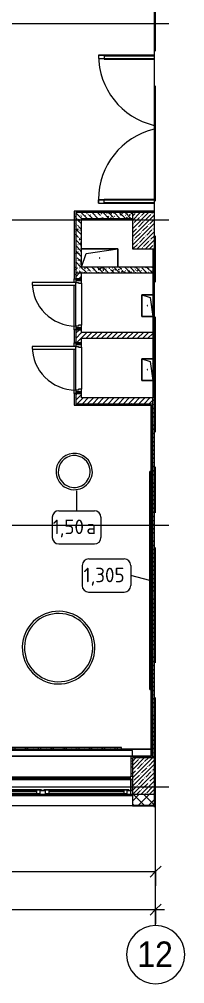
# Model space of a CAD drawing. Header units: millimetres. Extents: x -2766 to 205613, y -8553 to 29000.
# Drawn here: x 36433 to 38710, y -2706 to 10558 of the extents above; entities that cross this region are included whole.
import ezdxf

# ---------------------------------------------------------------- set-up
doc = ezdxf.new("R2010")
doc.units = ezdxf.units.MM
doc.linetypes.add('Осевая', pattern=[3175, 635, -476.25, 1587.5, -476.25])
for name, color, linetype, lineweight in [('A-ANNO-DIMS', 7, 'Continuous', 9), ('A-ANNO-DIMS-100', 7, 'Continuous', 9), ('A-DETL-GENF', 7, 'Continuous', 9), ('A-DOOR', 7, 'Continuous', 9), ('A-DOOR-FRAM-2', 7, 'Continuous', 9), ('A-GENM', 7, 'Continuous', 9), ('A-GLAZ', 7, 'Continuous', 9), ('A-GLAZ-1', 7, 'Continuous', 13), ('A-WALL', 7, 'Continuous', 9), ('I-FURN', 7, 'Continuous', 9), ('I-FURN-IDEN', 7, 'Continuous', 9), ('I-WALL', 7, 'Continuous', 9), ('S-COLS', 7, 'Continuous', 9), ('Знаки', 7, 'Continuous', 9), ('Оси', 7, 'Continuous', 9), ('Оси-1', 7, 'Continuous', 20), ('Оси-2', 7, 'Осевая', 9)]:
    doc.layers.add(name, color=color, linetype=linetype, lineweight=lineweight)
for name, color, linetype, lineweight, true_color in [('A-DOOR-1', 7, 'Continuous', 9, 0xc0c0c0), ('A-DOOR-FRAM-1', 7, 'Continuous', 9, 0xc0c0c0), ('A-WALL-1', 9, 'Continuous', 9, 0x808080), ('A-WALL-FNSH-1', 9, 'Continuous', 9, 0x808080), ('I-FURN-1', 9, 'Continuous', 9, 0x808080)]:
    doc.layers.add(name, color=color, linetype=linetype, lineweight=lineweight, true_color=true_color)
doc.styles.add('Arial', font='arial.ttf', dxfattribs={"width": 0.9, "height": 350})
doc.styles.add('GOST Common', font='GOST_Common.ttf', dxfattribs={"height": 200})
doc.styles.add('ISOCPEUR', font='isocpeur.ttf', dxfattribs={"width": 0.9, "height": 250})
doc.dimstyles.new('ISO-2_5_0_9К_БОЛЬШОЙ', dxfattribs={"dimscale": 304.8, "dimtxt": 248.995294, "dimasz": 0.492126, "dimexe": 0.393701, "dimexo": 0.984252, "dimgap": 0, "dimtad": 1, "dimdec": 0, "dimrnd": 10, "dimzin": 0, "dimdsep": 46, "dimtxsty": 'ISOCPEUR', "dimblk1": 'OBLIQUE', "dimblk2": 'OBLIQUE', "dimsah": 1, "dimcen": 0.09, "dimdle": 0.393701, "dimazin": 0, "dimtfac": 1, "dimtdec": 4, "dimtix": 1, "dimtmove": 0, "dimatfit": 3, "dimfxl": 1, "dimtvp": 1, "dimtolj": 1, "dimtzin": 0, "dimarcsym": 2})
pattern_1 = [(135, (0, 0), (-75.43415, -75.43415), [106.68, -17.78, 3.556, -17.78]), (135, (0, 75.39), (-75.43415, -75.43415), []), (50, (0, 0), (127.52922, -11.15758), [13.335, -146.685]), (355, (0, 0), (-24.66966, 133.74002), [10.668, -117.348]), (100.451, (10.63, -0.93), (102.85973, 122.58178), [11.333, -124.663]), (46.184, (0, 35.56), (189.75516, -29.43036), [20.002, -220.027]), (96.636, (15.81, 33.1), (166.1822, 173.1996), [17, -186.995]), (351.184, (0, 35.56), (166.1839, 173.1976), [16.002, -176.022]), (21, (17.78, 26.67), (106.13027, -71.58603), [13.335, -146.685]), (326, (17.78, 26.67), (43.26188, 128.93175), [10.668, -117.348]), (71.451, (26.62, 20.7), (149.39198, 57.34505), [11.333, -124.663]), (37.5, (0, 0), (2.16223, 59.18836), [3.353, -112.573, 3.353, -115.773, -117.792]), (37.5, (0, 0), (2.16223, 59.18836), [-235.052, 3.353, -114.44]), (7.5, (0, 0), (46.77386, 70.12615), [3.353, -64.567, 3.353, -109.906, -44.894]), (7.5, (0, 0), (46.77386, 70.12615), [-181.178, 3.353, -41.542]), (327.5, (-39.65, 0), (94.91367, -4.010093), [3.353, -41.097, 3.353, -135.331, -184.023]), (327.5, (-39.65, 0), (94.91367, -4.010093), [-183.134, 3.353, -180.67]), (317.5, (-57.43, 0), (103.69057, 17.79882), [3.353, -54.432, 3.353, -88.748, -130.683]), (317.5, (-57.43, 0), (103.69057, 17.79882), [-149.885, 3.353, -127.33])]
pattern_2 = [(45, (0, 0), (-35.35534, 35.35534), [])]
pattern_3 = [(0, (0, 0), (121.92, 30.48), [10.058, -81.382, 10.058, -81.382, -487.68]), (0, (0, 0), (121.92, 30.48), [-182.88, 10.058, -172.822, 10.058, -81.382, -213.36]), (0, (0, 0), (121.92, 30.48), [-457.2, 10.058, -50.902, 10.058, -142.342]), (120, (45.72, 15.24), (-87.356454, 90.345817), [10.058, -81.382, 10.058, -81.382, -487.68]), (120, (45.72, 15.24), (-87.356454, 90.345817), [-182.88, 10.058, -172.822, 10.058, -81.382, -213.36]), (120, (45.72, 15.24), (-87.356454, 90.345817), [-457.2, 10.058, -50.902, 10.058, -142.342]), (240, (60.96, 76.2), (-34.563546, -120.825817), [10.058, -81.382, 10.058, -81.382, -487.68]), (240, (60.96, 76.2), (-34.563546, -120.825817), [-182.88, 10.058, -172.822, 10.058, -81.382, -213.36]), (240, (60.96, 76.2), (-34.563546, -120.825817), [-457.2, 10.058, -50.902, 10.058, -142.342])]

# ---------------------------------------------------------------- blocks, each defined once
blk = doc.blocks.new('120_Окно_СКБ_2Ст - 120_Окно_СКБ_2Ст 2100х2400 _мал створка справа_-V21-План расстановки мебели и оборудования 2 этажа в осях 1-12')
at = {"layer": 'A-GLAZ'}
for p, q in [((1050, -57), (-1050, -57)), ((-1050, -127), (-1000, -127)), ((-930, -107), (100, -107)), ((100, -117), (-930, -117)), ((170, -127), (200, -127)), ((270, -107), (930, -107)), ((930, -117), (270, -117)), ((1000, -127), (1030, -127))]:
    blk.add_line(p, q, dxfattribs=at)
at = {"layer": 'A-GLAZ-1'}
for p, q in [((-1050, -127), (-1050, -57)), ((-1050, -57), (-980, -57)), ((-980, -127), (-1050, -127)), ((-980, -127), (-1000, -127)), ((-1000, -127), (-1000, -137)), ((-980, -57), (-980, -127)), ((150, -87), (-980, -87)), ((-980, -87), (-980, -127)), ((-930, -137), (-930, -87)), ((100, -137), (100, -87)), ((150, -127), (150, -57)), ((150, -57), (220, -57)), ((150, -127), (150, -87)), ((220, -127), (150, -127)), ((170, -127), (150, -127)), ((170, -137), (170, -127)), ((220, -127), (200, -127)), ((200, -127), (200, -137)), ((220, -57), (220, -127)), ((980, -87), (220, -87)), ((220, -87), (220, -127)), ((270, -137), (270, -87)), ((930, -137), (930, -87)), ((980, -127), (980, -57)), ((980, -57), (1050, -57)), ((980, -127), (980, -87)), ((1050, -127), (980, -127)), ((1000, -127), (980, -127)), ((1000, -137), (1000, -127)), ((1050, -57), (1050, -127)), ((-1000, -137), (170, -137)), ((170, -137), (-1000, -137)), ((200, -137), (1000, -137)), ((1000, -137), (200, -137))]:
    blk.add_line(p, q, dxfattribs=at)
blk = doc.blocks.new('BSC_Колонна _Прямоугольная - 500х500-V38-План расстановки мебели и оборудования 2 этажа в осях 1-12')
at = {"layer": 'S-COLS'}
h = blk.add_hatch(dxfattribs=at)
h.set_pattern_fill('FP_44', color=256, style=0, pattern_type=2)
h.set_pattern_definition([(45, (-38240, -150), (-57.02463, 57.02463), []), (45, (-38182.975, -150), (-57.02463, 57.02463), [100.806, -20.161, 3.353, -16.808])])
h.paths.add_polyline_path([(-250, -250), (48, -250), (48, 250), (-250, 250), (-250, 42)])
for p, q in [((48, 250), (-250, 250)), ((-250, 250), (-250, -250)), ((-250, -250), (48, -250))]:
    blk.add_line(p, q, dxfattribs=at)
blk = doc.blocks.new('BSC_Колонна _Прямоугольная - 500х500-V39-План расстановки мебели и оборудования 2 этажа в осях 1-12')
at = {"layer": 'S-COLS'}
h = blk.add_hatch(dxfattribs=at)
h.set_pattern_fill('FP_45', color=256, style=0, pattern_type=2)
h.set_pattern_definition([(45, (-38240, -7650), (-57.02463, 57.02463), []), (45, (-38182.975, -7650), (-57.02463, 57.02463), [100.806, -20.161, 3.353, -16.808])])
h.paths.add_polyline_path([(-250, -250), (48, -250), (48, 250), (-250, 250), (-250, -133)])
for p, q in [((48, 250), (-250, 250)), ((-250, 250), (-250, -250)), ((-250, -250), (48, -250))]:
    blk.add_line(p, q, dxfattribs=at)
blk = doc.blocks.new('110_Дверь_СКБ_1Ст - д-18 700x2100h_Технический шкаф ЭОМ и СС-21511926-План расстановки мебели и оборудования 2 этажа в осях 1-12')
at = {"layer": 'A-DOOR'}
h = blk.add_hatch(dxfattribs=at)
h.set_pattern_fill('FP_53', color=256, style=0, pattern_type=2)
h.set_pattern_definition([(135, (1951.41, 104.685), (-14.14214, -14.14214), []), (225, (1951.41, 104.685), (14.14214, -14.14214), [])])
h.paths.add_polyline_path([(337.5, -40), (362.5, -40), (362.5, 40), (337.5, 40)])
at = {"layer": 'A-DOOR-FRAM-2'}
h = blk.add_hatch(dxfattribs=at)
h.set_pattern_fill('FP_54', color=256, style=0, pattern_type=2)
h.set_pattern_definition([(45, (-171.384, 104.685), (-14.1421, 14.1421), []), (135, (-171.384, 104.685), (-14.1421, -14.1421), [])])
h.paths.add_polyline_path([(-337.5, -40), (-312.5, -40), (-312.5, 40), (-337.5, 40)])
at = {"layer": 'A-DOOR-1'}
for p, q in [((312.5, 640), (272.5, 640)), ((272.5, 640), (272.5, 40)), ((312.5, 40), (312.5, 640)), ((272.5, 40), (312.5, 40))]:
    blk.add_line(p, q, dxfattribs=at)
blk.add_arc((312.5, 40), 600, 90, 180, dxfattribs=at)
at = {"layer": 'A-DOOR-FRAM-1'}
for p, q in [((-312.5, 40), (-337.5, 40)), ((-337.5, 40), (-337.5, -40)), ((-287.5, 40), (-312.5, 40)), ((-312.5, 40), (-312.5, -40)), ((-312.5, -40), (-312.5, 40)), ((-287.5, 0), (-287.5, 40)), ((-287.5, 40), (272.5, 40)), ((312.5, 40), (312.5, 0)), ((337.5, 40), (312.5, 40)), ((337.5, -40), (337.5, 40)), ((362.5, 40), (337.5, 40)), ((337.5, 40), (337.5, -40)), ((362.5, -40), (362.5, 40)), ((-337.5, -40), (-312.5, -40)), ((-312.5, -40), (-277.5, -40)), ((-277.5, 0), (-287.5, 0)), ((-277.5, -40), (-277.5, 0)), ((302.5, -40), (-277.5, -40)), ((312.5, 0), (302.5, 0)), ((302.5, 0), (302.5, -40)), ((302.5, -40), (337.5, -40)), ((337.5, -40), (362.5, -40))]:
    blk.add_line(p, q, dxfattribs=at)
blk = doc.blocks.new('GM_Отверстие прямоугольное _в плите_ - Отверстие-V63-План расстановки мебели и оборудования 2 этажа в осях 1-12')
at = {"layer": 'A-GENM'}
for p, q in [((-250, 125), (250, 125)), ((250, 125), (-250, 125)), ((-250, -125), (-187, 62)), ((-187, 62), (250, 125)), ((250, 125), (250, -125)), ((250, -125), (250, 125))]:
    blk.add_line(p, q, dxfattribs=at)
for start, end in [(360, 180), (180, 360)]:
    blk.add_arc((0, 0), 2.5, start, end, dxfattribs=at)
blk = doc.blocks.new('GM_Отверстие прямоугольное _в плите_ - Отверстие-21620300-План расстановки мебели и оборудования 2 этажа в осях 1-12')
at = {"layer": 'A-GENM'}
for p, q in [((-150, -75), (-150, 75)), ((-150, 75), (-150, -75)), ((-150, -75), (-112.5, 37.5)), ((-112.5, 37.5), (150, 75)), ((150, 75), (150, -75)), ((150, -75), (150, 75)), ((150, -75), (-150, -75)), ((-150, -75), (150, -75))]:
    blk.add_line(p, q, dxfattribs=at)
for start, end in [(360, 180), (180, 360)]:
    blk.add_arc((0, 0), 2.5, start, end, dxfattribs=at)
blk = doc.blocks.new('Зеркало обычное - 1_305-32858948-План расстановки мебели и оборудования 2 этажа в осях 1-12')
at = {"layer": 'I-FURN'}
h = blk.add_hatch(dxfattribs=at)
h.set_pattern_fill('FP_89', color=256, style=0, pattern_type=2)
h.set_pattern_definition([(45, (50, 50), (-200, 0), [141.42, -141.42]), (45, (100, 50), (-200, 0), [70.71, -212.132]), (45, (50, 100), (-200, 0), [70.71, -212.132])])
h.paths.add_polyline_path([(1480, 60), (-1480, 60), (-1480, 40), (1480, 40)])
at = {"layer": 'I-FURN-1'}
for p, q in [((1500, 60), (-1500, 60)), ((-1500, 60), (-1500, 40)), ((-1500, 40), (-1500, 60)), ((-1500, 60), (-1480, 60)), ((-1500, 40), (1500, 40)), ((-1480, 40), (-1500, 40)), ((1480, 60), (-1480, 60)), ((-1480, 60), (-1480, 40)), ((-1480, 40), (-1480, 60)), ((-1480, 60), (1480, 60)), ((-1480, 60), (1480, 60)), ((1480, 60), (-1480, 60)), ((-1480, 60), (1480, 60)), ((-1480, 40), (-1480, 60)), ((-1480, 40), (-1480, 60)), ((-1480, 40), (1480, 40)), ((1480, 40), (-1480, 40)), ((1480, 40), (-1480, 40)), ((-1480, 40), (1480, 40)), ((1480, 40), (-1480, 40)), ((1480, 40), (1480, 60)), ((1480, 60), (1480, 40)), ((1480, 60), (1500, 60)), ((1480, 60), (1480, 40)), ((1480, 40), (1480, 60)), ((1500, 40), (1480, 40)), ((1500, 40), (1500, 60)), ((1500, 60), (1500, 40))]:
    blk.add_line(p, q, dxfattribs=at)
blk = doc.blocks.new('Съемный металлический экран с перфорацией - E1-V145-План расстановки мебели и оборудования 2 этажа в осях 1-12')
at = {"layer": 'Знаки'}
h = blk.add_hatch(dxfattribs=at)
h.set_pattern_fill('FP_96', color=256, style=0, pattern_type=2)
h.set_pattern_definition([(180, (37822.98, 541), (6e-15, -50.8), [13.612, -74.376]), (240, (37797.58, 534.194), (43.99409, -25.4), [13.612, -74.376]), (300, (37790.77, 508.794), (43.99409, 25.4), [13.612, -74.376]), (210, (37809.37, 541), (-9e-05, -101.59984), [13.612, -87.988]), (210, (37834.77, 497.01), (-9e-05, -101.59984), [13.612, -87.988]), (330, (37822.98, 541), (87.9881, 50.79984), [13.612, -87.988]), (330, (37797.58, 497.01), (87.9881, 50.79984), [13.612, -87.988]), (270, (37790.77, 522.41), (87.988, -50.8), [13.612, -87.988]), (270, (37841.57, 522.41), (87.988, -50.8), [13.612, -87.988])])
h.paths.add_polyline_path([(535, 20), (0, 20), (0, 0), (1800, 0), (1800, 20), (1199, 20)])
for p, q in [((1800, 20), (0, 20)), ((0, 20), (0, 0)), ((0, 0), (1800, 0)), ((1800, 0), (1800, 20))]:
    blk.add_line(p, q, dxfattribs=at)
blk = doc.blocks.new('Дверь_Витражная_остекление_ - ДВН_ДАО_Главный вход_1800 в свету 5-32258809-План расстановки мебели и оборудования 2 этажа в осях 1-12')
at = {"layer": 'A-DETL-GENF'}
for p, q in [((-993, -1013), (-993, -248)), ((-993, -248), (-993, -1013)), ((-983, -933), (-983, -248)), ((-948, -1013), (-948, -248)), ((-948, -1013), (-948, -248)), ((-939, -933), (-939, -248)), ((989, -933), (989, -248)), ((998, -1013), (998, -248)), ((998, -248), (998, -1013)), ((1033, -933), (1033, -248)), ((1043, -1013), (1043, -248)), ((1043, -1013), (1043, -248)), ((-993, -933), (-948, -933)), ((-993, -1013), (-948, -1013)), ((-993, -1013), (-948, -1013)), ((1043, -933), (998, -933)), ((1043, -1013), (998, -1013)), ((998, -1013), (1043, -1013))]:
    blk.add_line(p, q, dxfattribs=at)
at = {"layer": 'A-DOOR-1'}
for p, q in [((-993, -1013), (-993, -248)), ((993, -1013), (993, -248))]:
    blk.add_line(p, q, dxfattribs=at)
for centre, start, end in [((-993, -20), 270, 346.6805), ((993, -20), 193.3195, 270)]:
    blk.add_arc(centre, 993, start, end, dxfattribs=at)
blk = doc.blocks.new('ПУФ2 - 1_52а-32356763-План расстановки мебели и оборудования 2 этажа в осях 1-12')
at = {"layer": 'I-FURN-1'}
for radius, start, end in [(500, 360, 180), (500, 0, 180), (470, 360, 180), (470, 0, 180), (500, 180, 360), (470, 180, 360), (470, 180, 360), (500, 180, 360)]:
    blk.add_arc((0, 0), radius, start, end, dxfattribs=at)
blk = doc.blocks.new('ПУФ_500 - 1_50а-V163-План расстановки мебели и оборудования 2 этажа в осях 1-12')
at = {"layer": 'I-FURN-1'}
for radius, start, end in [(250, 360, 180), (250, 0, 180), (220, 360, 180), (220, 0, 180), (250, 180, 360), (220, 180, 360), (220, 180, 360), (250, 180, 360)]:
    blk.add_arc((0, 0), radius, start, end, dxfattribs=at)
blk = doc.blocks.new('Зашивка приборов отопления25 - Зашивка приборов отопления-33322064-План расстановки мебели и оборудования 2 этажа в осях 1-12')
at = {"layer": 'A-WALL'}
for p, q in [((36640, 23400), (34540, 23400)), ((34540, 23084), (34540, 23079)), ((34540, 23079), (36620, 23079)), ((36620, 23079), (34540, 23079)), ((34540, 23079), (34540, 23004)), ((34540, 23004), (36620, 23004))]:
    blk.add_line(p, q, dxfattribs=at)
blk = doc.blocks.new('DET_L_Линия разрыва - М100-30654710-План расстановки мебели и оборудования 2 этажа в осях 1-12')
at = {"layer": 'A-DETL-GENF'}
for p, q in [((11890, 300), (11740, 0)), ((12190, -300), (11890, 300)), ((11740, 0), (0, 0)), ((12340, 0), (12190, -300)), ((24080, 0), (12340, 0))]:
    blk.add_line(p, q, dxfattribs=at)
blk = doc.blocks.new('Ось сетки - D8-29747960-План расстановки мебели и оборудования 2 этажа в осях 1-12')
at = {"layer": 'Оси-1'}
for start, end in [(360, 180), (180, 360)]:
    blk.add_arc((0, 0), 4, start, end, dxfattribs=at)
blk = doc.blocks.new('DIMBLOCK11-План расстановки мебели и оборудования 2 этажа в осях 1-12')
at = {"layer": 'A-ANNO-DIMS-100'}
for p, q in [((33310, -1359), (33310, -1045)), ((38310, -1359), (38310, -1045)), ((33310, -1165), (38310, -1165)), ((33310, -1165), (33310, -1359)), ((38310, -1165), (38310, -1359))]:
    blk.add_line(p, q, dxfattribs=at)
at = {"layer": 'A-ANNO-DIMS-100', "lineweight": 20}
for p, q in [((33310, -1165), (33235, -1240)), ((33310, -1165), (33385, -1090)), ((38310, -1165), (38235, -1240)), ((38310, -1165), (38385, -1090))]:
    blk.add_line(p, q, dxfattribs=at)
at = {"layer": 'A-ANNO-DIMS-100', "color": 0, "insert": (35494, -839), "char_height": 250, "width": 758.48, "attachment_point": 1, "line_spacing_factor": 1.149209, "style": 'ISOCPEUR'}
blk.add_mtext('5000', dxfattribs=at)
blk = doc.blocks.new('_Oblique')
at = {"color": 0, "linetype": 'ByBlock', "lineweight": -2}
blk.add_line((-0.5, -0.5), (0.5, 0.5), dxfattribs=at)
blk = doc.blocks.new('DIMBLOCK25-План расстановки мебели и оборудования 2 этажа в осях 1-12')
at = {"layer": 'A-ANNO-DIMS-100'}
for p, q in [((110, -1881), (110, -1567)), ((38310, -1881), (38310, -1567)), ((-10, -1687), (38430, -1687)), ((110, -1687), (110, -1881)), ((38310, -1687), (38310, -1881))]:
    blk.add_line(p, q, dxfattribs=at)
at = {"layer": 'A-ANNO-DIMS-100', "lineweight": 20}
for p, q in [((110, -1687), (35, -1762)), ((110, -1687), (185, -1612)), ((38310, -1687), (38235, -1762)), ((38310, -1687), (38385, -1612))]:
    blk.add_line(p, q, dxfattribs=at)
at = {"layer": 'A-ANNO-DIMS-100', "color": 0, "insert": (18815, -1360), "char_height": 250, "width": 948.1, "attachment_point": 1, "line_spacing_factor": 1.149209, "style": 'ISOCPEUR'}
blk.add_mtext('38200', dxfattribs=at)
blk = doc.blocks.new('Марка_Мебель - В прямоуг_Balcon_Марка-25523697-План расстановки мебели и оборудования 2 этажа в осях 1-12')
at = {"layer": 'I-FURN-IDEN'}
for p, q in [((-3.35, 1.38), (-3.35, -1.38)), ((-2.45, 2.28), (2.45, 2.28)), ((3.35, 1.38), (3.35, -1.38)), ((-2.46, -2.28), (2.45, -2.28))]:
    blk.add_line(p, q, dxfattribs=at)
for centre, radius, start, end in [((-2.45, 1.38), 0.9, 90, 180), ((2.45, 1.38), 0.9, 0, 90), ((-2.46, -1.38), 0.893, 180, 270), ((2.45, -1.38), 0.9, 270, 0)]:
    blk.add_arc(centre, radius, start, end, dxfattribs=at)

msp = doc.modelspace()

# ---------------------------------------------------------------- hatches: boundary and pattern name
at = {"layer": 'A-WALL'}
h = msp.add_hatch(dxfattribs=at)
h.set_pattern_fill('FP_12', color=256, style=0, pattern_type=2)
h.set_pattern_definition([(45, (0, 0), (-70.71068, 70.71068), []), (135, (0, 0), (-70.71068, -70.71068), [])])
h.paths.add_polyline_path([(38287.7, -250), (38287.7, -100), (37990, -100), (37990, -250)])
h.paths.add_polyline_path([(35890, -250), (35890, -100), (34770, -100), (34770, -250), (35314.5, -250)])
h.paths.add_polyline_path([(33870, -250), (33870, -100), (33010, -100), (33010, -250), (33610, -250)])
h.paths.add_polyline_path([(30910, -250), (30910, -100), (29209.7, -100), (29209.7, -250), (30667.2, -250)])
h.paths.add_polyline_path([(26351.8, -250), (26409.7, -250), (26409.7, -100), (24810, -100), (24810, -250), (26019.8, -250)])
h.paths.add_polyline_path([(22700.3, -250), (22710, -250), (22710, -100), (21610, -100), (21610, -250), (22036.4, -250)])
h.paths.add_polyline_path([(18160, -250), (18810, -250), (18810, -100), (18160, -100)])
h.paths.add_polyline_path([(17260, -250), (17260, -100), (16110, -100), (16110, -250), (16725.1, -250)])
h.paths.add_polyline_path([(13010, -250), (13010, -100), (11660, -100), (11660, -250), (12741.7, -250)])
h.paths.add_polyline_path([(6766.5, -250), (8560, -250), (8560, -100), (4630, -100), (4630, -250)])
h.paths.add_polyline_path([(3730, -250), (3730, -100), (-260, -100), (-260, -250), (3447, -250)])
at = {"layer": 'I-WALL'}
h = msp.add_hatch(dxfattribs=at)
h.set_pattern_fill('FP_87', color=256, style=0, pattern_type=2)
h.set_pattern_definition(pattern_3)
h.paths.add_polyline_path([(38287.7, 7900), (38287.7, 7920), (37190, 7920), (37190, 7900), (38010.7, 7900)])
h = msp.add_hatch(dxfattribs=at)
h.set_pattern_fill('FP_87', color=256, style=0, pattern_type=2)
h.set_pattern_definition(pattern_3)
h.paths.add_polyline_path([(37210, 5250), (37210, 5409), (37190, 5409), (37190, 5250)])
h.paths.add_polyline_path([(37210, 6109), (37210, 6289), (37190, 6289), (37190, 6109)])
h.paths.add_polyline_path([(37210, 6989), (37210, 7900), (37190, 7900), (37190, 6989)])
h = msp.add_hatch(dxfattribs=at)
h.set_pattern_fill('FP_40', color=256, style=0, pattern_type=2)
h.set_pattern_definition(pattern_1)
h.paths.add_polyline_path([(37290, 7150), (37290, 7900), (37210, 7900), (37210, 7150)])
h = msp.add_hatch(dxfattribs=at)
h.set_pattern_fill('FP_40', color=256, style=0, pattern_type=2)
h.set_pattern_definition(pattern_1)
h.paths.add_polyline_path([(37990, 7820), (37990, 7900), (37290, 7900), (37290, 7820), (37306.3, 7820)])
h = msp.add_hatch(dxfattribs=at)
h.set_pattern_fill('FP_15', color=256, style=0, pattern_type=2)
h.set_pattern_definition([(45, (0, 0), (-57.02463, 57.02463), []), (45, (57.025, 0), (-57.02463, 57.02463), [100.806, -20.161, 3.353, -16.808])])
h.paths.add_polyline_path([(38287.7, 400), (38287.7, 7400), (38270, 7400), (38270, 400)])
h = msp.add_hatch(dxfattribs=at)
h.set_pattern_fill('FP_40', color=256, style=0, pattern_type=2)
h.set_pattern_definition(pattern_1)
h.paths.add_polyline_path([(37210, 7070), (38270, 7070), (38270, 7150), (37210, 7150)])
h = msp.add_hatch(dxfattribs=at)
h.set_pattern_fill('FP_39', color=256, style=0, pattern_type=2)
h.set_pattern_definition(pattern_2)
h.paths.add_polyline_path([(37210, 5270), (37290, 5270), (37290, 5409), (37210, 5409)])
h.paths.add_polyline_path([(37290, 6109), (37290, 6289), (37210, 6289), (37210, 6109)])
h.paths.add_polyline_path([(37210, 6989), (37290, 6989), (37290, 7070), (37210, 7070)])
h = msp.add_hatch(dxfattribs=at)
h.set_pattern_fill('FP_39', color=256, style=0, pattern_type=2)
h.set_pattern_definition(pattern_2)
h.paths.add_polyline_path([(38270, 6170), (38270, 6250), (37290, 6250), (37290, 6170), (37306.3, 6170)])
h = msp.add_hatch(dxfattribs=at)
h.set_pattern_fill('FP_39', color=256, style=0, pattern_type=2)
h.set_pattern_definition(pattern_2)
h.paths.add_polyline_path([(38270, 5270), (38270, 5350), (37290, 5350), (37290, 5270), (37306.3, 5270)])
h = msp.add_hatch(dxfattribs=at)
h.set_pattern_fill('FP_87', color=256, style=0, pattern_type=2)
h.set_pattern_definition(pattern_3)
h.paths.add_polyline_path([(38250, 5250), (38270, 5250), (38270, 5270), (37210, 5270), (37210, 5250), (38249, 5250)])
h = msp.add_hatch(dxfattribs=at)
h.set_pattern_fill('FP_87', color=256, style=0, pattern_type=2)
h.set_pattern_definition(pattern_3)
h.paths.add_polyline_path([(38270, 400), (38270, 5250), (38250, 5250), (38250, 400)])
h = msp.add_hatch(dxfattribs=at)
h.set_pattern_fill('FP_87', color=256, style=0, pattern_type=2)
h.set_pattern_definition(pattern_3)
h.paths.add_polyline_path([(38250, 400), (38250, 420), (37970, 420), (37970.2, 400), (37990, 400)])
h = msp.add_hatch(dxfattribs=at)
h.set_pattern_fill('FP_87', color=256, style=0, pattern_type=2)
h.set_pattern_definition(pattern_3)
h.paths.add_polyline_path([(37990, 150), (37990, 400), (37970, 400), (37970, 150)])

# ---------------------------------------------------------------- linework, layer by layer
at = {"layer": 'A-WALL'}
for p, q in [((37210, 6289), (37210, 6109)), ((37210, 5409), (37210, 5270)), ((38270, 400), (38270, 5350)), ((38250, 420), (37970, 420)), ((34770, -100), (37990, -100)), ((37990, -258), (35890, -258)), ((37990, -250), (38287.7, -250)), ((37990, -253), (38287.7, -253))]:
    msp.add_line(p, q, dxfattribs=at)
at = {"layer": 'A-WALL-1'}
for p, q in [((38287.7, 7920), (37190, 7920)), ((37190, 7920), (37190, 6989)), ((37990, 7900), (37210, 7900)), ((37210, 7900), (37210, 6989)), ((37290, 7820), (37990, 7820)), ((37290, 7150), (37290, 7820)), ((38270, 7400), (38270, 5350)), ((37210, 7070), (38270, 7070)), ((38270, 7150), (37290, 7150)), ((37290, 6989), (37290, 7070)), ((37190, 6989), (37210, 6989)), ((37190, 6289), (37190, 6109)), ((37210, 6289), (37190, 6289)), ((37290, 6250), (37290, 6289)), ((38270, 6250), (37290, 6250)), ((37190, 6109), (37210, 6109)), ((37290, 6109), (37290, 6170)), ((37290, 6170), (38270, 6170)), ((37190, 5409), (37190, 5250)), ((37210, 5409), (37190, 5409)), ((37290, 5350), (37290, 5409)), ((38270, 5350), (37290, 5350)), ((37210, 5270), (38270, 5270)), ((38249, 5250), (38250, 5250)), ((37970, 420), (37970, 150)), ((38250, 421), (38250, 420)), ((37970, 150), (37990, 150)), ((37990, -100), (37990, -250))]:
    msp.add_line(p, q, dxfattribs=at)
at = {"layer": 'A-WALL-FNSH-1'}
for p, q in [((37189, 7921), (37189, 6989)), ((38287.7, 7921), (37189, 7921)), ((37189, 6989), (37190, 6989)), ((37190, 6289), (37189, 6289)), ((37189, 6289), (37189, 6109)), ((37189, 6109), (37190, 6109)), ((37190, 5409), (37189, 5409)), ((37189, 5409), (37189, 5249)), ((37189, 5249), (38249, 5249)), ((38249, 5250), (37190, 5250)), ((38249, 5249), (38249, 421)), ((38250, 421), (38250, 5250)), ((37969, 421), (37969, 150)), ((38249, 421), (37969, 421)), ((37969, 150), (37970, 150)), ((37970, 100), (37969, 100)), ((37969, 100), (37969, -48)), ((37969, -48), (37970, -48)), ((37990, -250), (37990, -258)), ((37990, -258), (38287.7, -258))]:
    msp.add_line(p, q, dxfattribs=at)
at = {"layer": 'I-FURN-IDEN'}
for p, q in [((37221.7, 4077.2), (37221.7, 3798.1)), ((38229, 2840), (37969, 2908))]:
    msp.add_line(p, q, dxfattribs=at)
at = {"layer": 'I-WALL'}
for p, q in [((37189, 6939), (37189, 6989)), ((37189, 6289), (37189, 6899)), ((37190, 6939), (37190, 6989)), ((37190, 6289), (37190, 6899)), ((37189, 6059), (37189, 6109)), ((37190, 6059), (37190, 6109)), ((37189, 5409), (37189, 6019)), ((37190, 5409), (37190, 6019)), ((35911, 521), (38249, 521)), ((38249, 520), (35911, 520)), ((35890, 140), (37970, 140)), ((35910, 141), (37970, 141)), ((37969, 141), (37969, 150)), ((37970, 141), (37970, 150)), ((35890, 120), (37970, 120)), ((37970, -100), (37970, 120)), ((37990, 100), (37970, 100)), ((37990, -48), (37970, -48))]:
    msp.add_line(p, q, dxfattribs=at)
at = {"layer": 'Оси'}
for p, q in [((35990, 10500), (38490, 10500)), ((35990, 7800), (38490, 7800)), ((35990, 3600), (38490, 3600)), ((38310, -1906.3), (38310, 593.7)), ((35990, 0), (38490, 0))]:
    msp.add_line(p, q, dxfattribs=at)
at = {"layer": 'Оси-2'}
msp.add_line((38310, 593.7), (38310, 21277.7), dxfattribs=at)

# ---------------------------------------------------------------- block references
at = {"layer": 'A-DETL-GENF', "rotation": 90.00000000000031}
msp.add_blockref('DET_L_Линия разрыва - М100-30654710-План расстановки мебели и оборудования 2 этажа в осях 1-12', (38287.7, -280), dxfattribs=at)
at = {"layer": 'A-DOOR-1'}
for name, p, rotation in [('Дверь_Витражная_остекление_ - ДВН_ДАО_Главный вход_1800 в свету 5-32258809-План расстановки мебели и оборудования 2 этажа в осях 1-12', (38536, 9072.5), 269.9999999999999), ('110_Дверь_СКБ_1Ст - д-18 700x2100h_Технический шкаф ЭОМ и СС-21511926-План расстановки мебели и оборудования 2 этажа в осях 1-12', (37250, 6626.5), 89.99999999999991), ('110_Дверь_СКБ_1Ст - д-18 700x2100h_Технический шкаф ЭОМ и СС-21511926-План расстановки мебели и оборудования 2 этажа в осях 1-12', (37250, 5746.5), 89.99999999999991)]:
    msp.add_blockref(name, p, dxfattribs=dict(at, rotation=rotation))
at = {"layer": 'A-GENM'}
msp.add_blockref('GM_Отверстие прямоугольное _в плите_ - Отверстие-V63-План расстановки мебели и оборудования 2 этажа в осях 1-12', (37540, 7275), dxfattribs=at)
at = {"layer": 'A-GENM', "rotation": 270.0000000000002}
for p in [(38195, 6619.1), (38195, 5739.1)]:
    msp.add_blockref('GM_Отверстие прямоугольное _в плите_ - Отверстие-21620300-План расстановки мебели и оборудования 2 этажа в осях 1-12', p, dxfattribs=at)
at = {"layer": 'A-GLAZ', "rotation": 180}
msp.add_blockref('120_Окно_СКБ_2Ст - 120_Окно_СКБ_2Ст 2100х2400 _мал створка справа_-V21-План расстановки мебели и оборудования 2 этажа в осях 1-12', (36940, -175), dxfattribs=at)
at = {"layer": 'A-WALL', "rotation": 180}
msp.add_blockref('Зашивка приборов отопления25 - Зашивка приборов отопления-33322064-План расстановки мебели и оборудования 2 этажа в осях 1-12', (72530, 23504), dxfattribs=at)
at = {"layer": 'I-FURN-1'}
for name, p, rotation in [('ПУФ_500 - 1_50а-V163-План расстановки мебели и оборудования 2 этажа в осях 1-12', (37189, 4337.9), 184.6613193387897), ('Зеркало обычное - 1_305-32858948-План расстановки мебели и оборудования 2 этажа в осях 1-12', (38189, 2840), 269.9999999999995), ('ПУФ2 - 1_52а-32356763-План расстановки мебели и оборудования 2 этажа в осях 1-12', (36974.1, 1916.4), 184.6613193387894)]:
    msp.add_blockref(name, p, dxfattribs=dict(at, rotation=rotation))
at = {"layer": 'I-FURN-IDEN', "xscale": 99.99999999999993, "yscale": 99.99999999999993, "zscale": 99.99999999999993}
for p in [(37221.7, 3570.3), (37633.5, 2908)]:
    msp.add_blockref('Марка_Мебель - В прямоуг_Balcon_Марка-25523697-План расстановки мебели и оборудования 2 этажа в осях 1-12', p, dxfattribs=at)
at = {"layer": 'S-COLS'}
for name, p in [('BSC_Колонна _Прямоугольная - 500х500-V39-План расстановки мебели и оборудования 2 этажа в осях 1-12', (38240, 7650)), ('BSC_Колонна _Прямоугольная - 500х500-V38-План расстановки мебели и оборудования 2 этажа в осях 1-12', (38240, 150))]:
    msp.add_blockref(name, p, dxfattribs=at)
at = {"layer": 'Знаки', "rotation": 180}
msp.add_blockref('Съемный металлический экран с перфорацией - E1-V145-План расстановки мебели и оборудования 2 этажа в осях 1-12', (37841.6, 541), dxfattribs=at)
at = {"layer": 'Оси-1', "xscale": 99.99999999999993, "yscale": 99.99999999999993, "zscale": 99.99999999999993}
msp.add_blockref('Ось сетки - D8-29747960-План расстановки мебели и оборудования 2 этажа в осях 1-12', (38310, -2306.3), dxfattribs=at)

# ---------------------------------------------------------------- texts
at = {"layer": 'I-FURN-IDEN', "char_height": 200, "attachment_point": 1, "style": 'GOST Common'}
for s, insert, width in [('1,50', (36892.7, 3677.4), 561.181), ('\\fGOST Common|b0|i0|c204|p34|;а', (37355.7, 3677.4), 200.422), ('1,305', (37318, 3015), 729.536)]:
    msp.add_mtext(s, dxfattribs=dict(at, insert=insert, width=width))
at = {"layer": 'Оси', "insert": (38057.4, -2125.6), "char_height": 350, "width": 606.076, "attachment_point": 1, "style": 'Arial'}
msp.add_mtext('12', dxfattribs=at)

# ---------------------------------------------------------------- dimensions: what is measured, and where the dimension line sits
at = {"layer": 'A-ANNO-DIMS'}
for base, p1, p2, override, picture, middle in [((38310, -1165.2), (33310, -1059.1), (38310, -1059.1), {"dimpost": '<>', "dimfxl": 5000}, 'DIMBLOCK11-План расстановки мебели и оборудования 2 этажа в осях 1-12', (35810, -1040.2)), ((38310, -1686.8), (110, -1580.8), (38310, -1580.8), {"dimpost": '<>', "dimfxl": 38199.999966}, 'DIMBLOCK25-План расстановки мебели и оборудования 2 этажа в осях 1-12', (19210, -1561.8))]:
    dim = msp.add_linear_dim(base=base, p1=p1, p2=p2, dimstyle='ISO-2_5_0_9К_БОЛЬШОЙ', override=override, dxfattribs=at)
    dim.commit()
    dim.dimension.update_dxf_attribs({"geometry": picture, "text_midpoint": middle})

doc.saveas('drawing.dxf')
